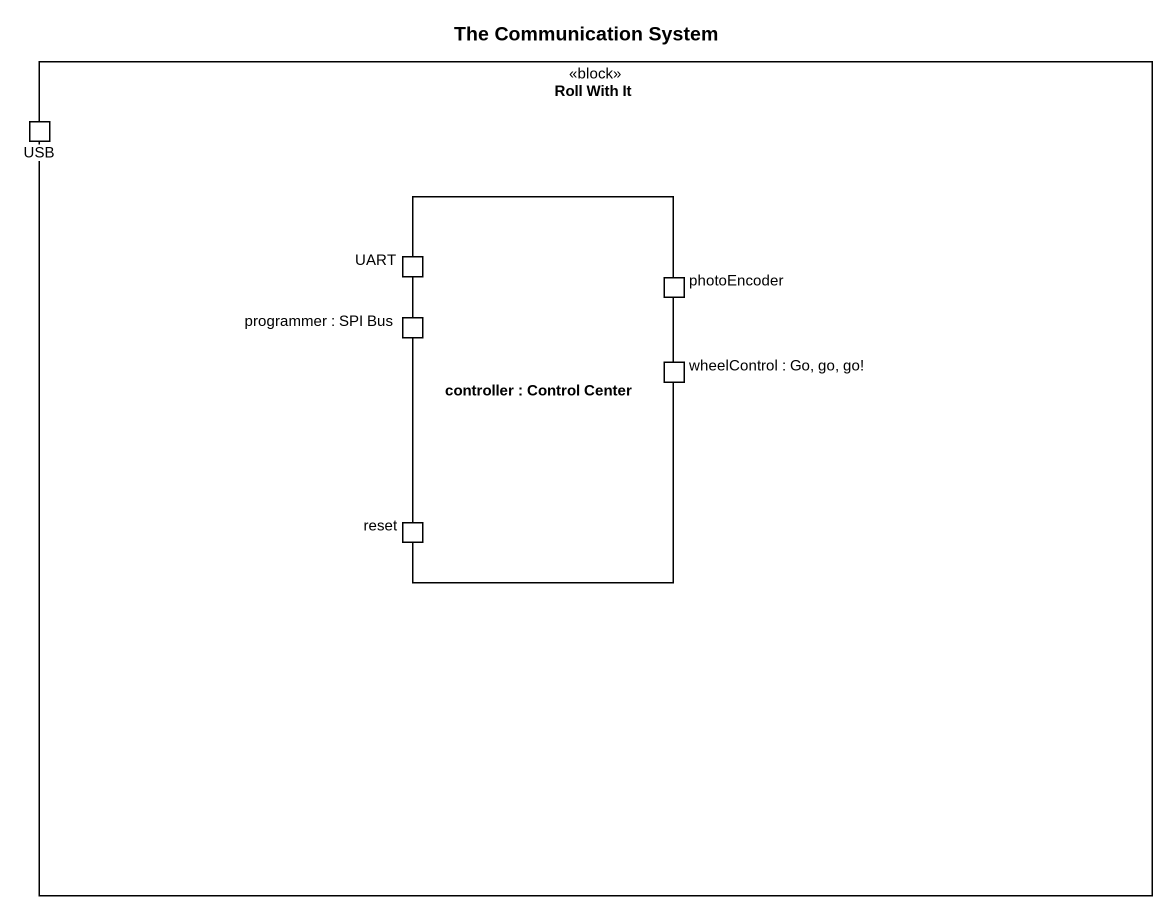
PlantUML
@startuml
title The Communication System
rectangle "Roll With It" as Roll_With_It <<block>> {
  port USB
  rectangle "controller : Control Center" as controller {
    port UART
    port photoEncoder
    port "programmer : SPI Bus" as programmer
    port "wheelControl : Go, go, go!" as wheelControl
    port reset
  }
}
@enduml
